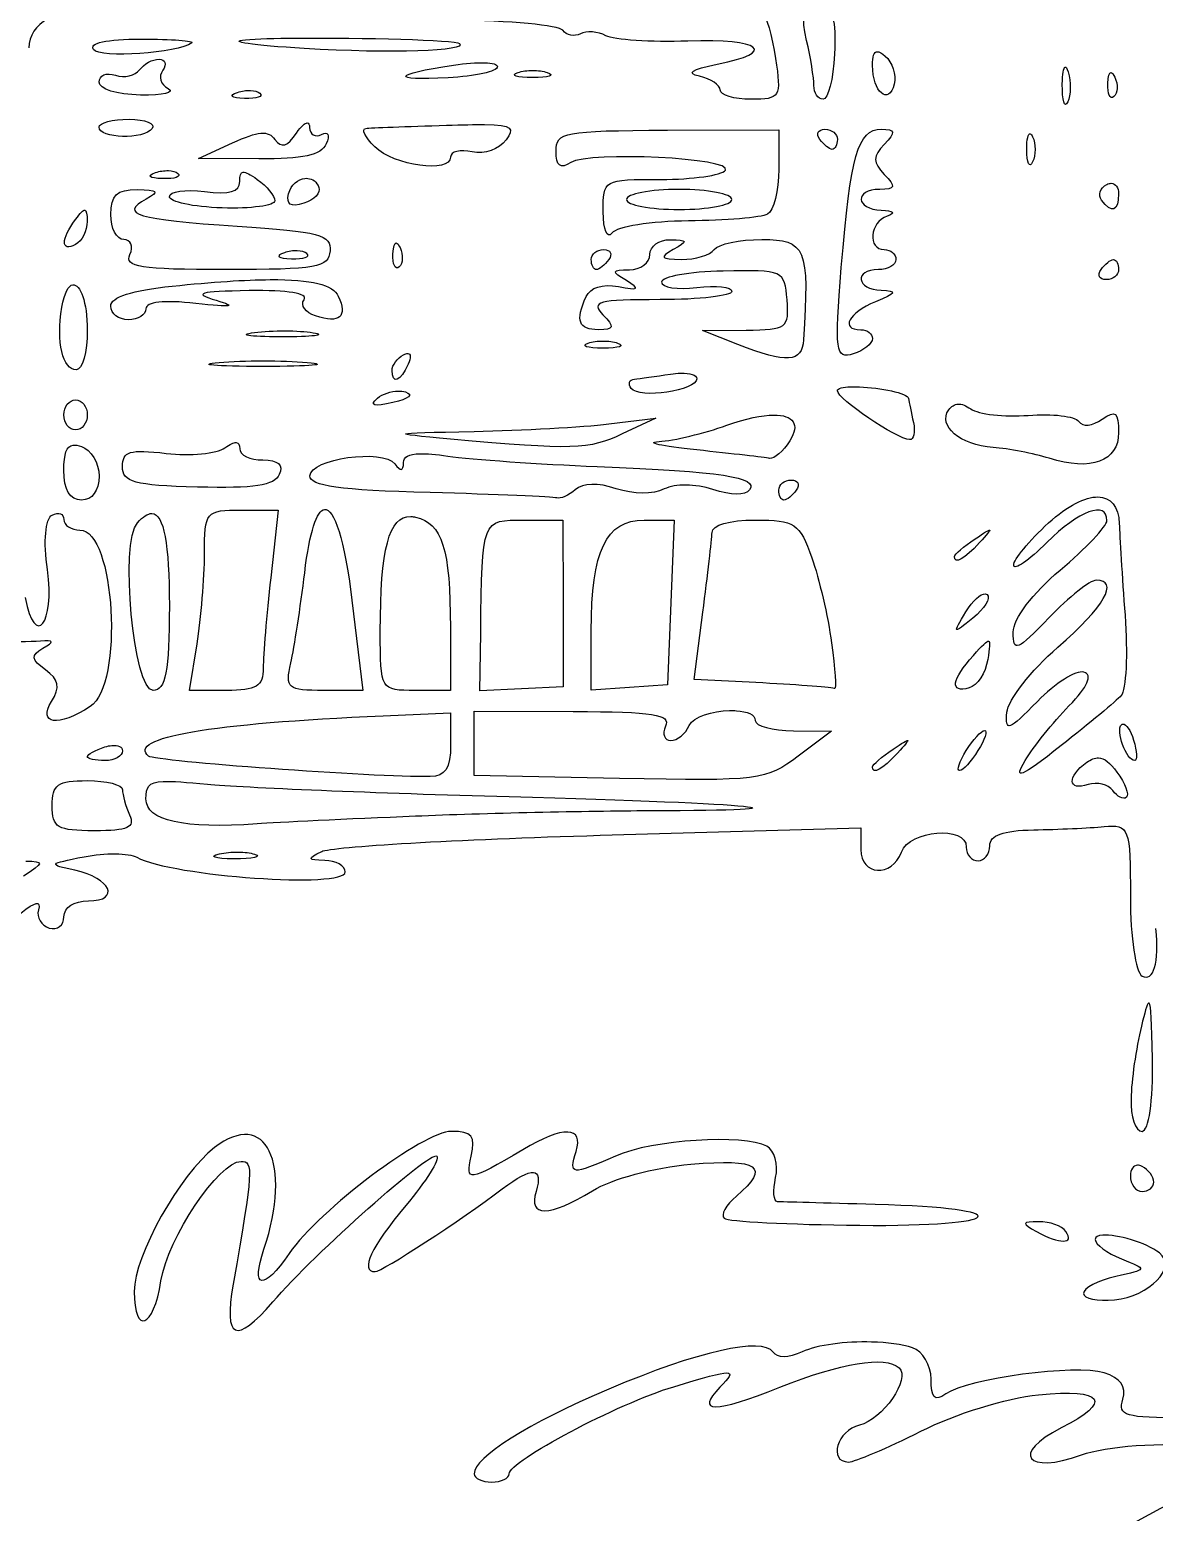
# Model space of a CAD drawing. Extents: x 26 to 243, y 4 to 296.
# Drawn here: x 135.76 to 162.29, y 37.56 to 72.55 of the extents above; entities that cross this region are included whole.
import ezdxf

# ---------------------------------------------------------------- set-up
doc = ezdxf.new("R2010")
doc.units = 0
doc.layers.add('Layer_1', color=7, linetype='CONTINUOUS')

msp = doc.modelspace()

# ---------------------------------------------------------------- linework, layer by layer
at = {"layer": 'Layer_1', "color": 7}
for points in [[(138.390864, 72.323302), (138.390864, 72.323302)], [(142.051484, 72.347556), (142.051484, 72.347556)], [(138.808686, 71.850912), (138.808686, 71.850912)], [(146.489318, 71.766026), (146.489318, 71.766026)], [(155.751939, 72.026748), (155.751939, 72.026748)], [(147.623719, 71.583572), (147.623719, 71.583572)], [(160.184262, 71.662396), (160.184262, 71.662396)], [(161.271811, 71.532309), (161.271811, 71.532309)], [(140.965039, 71.112283), (140.965039, 71.112283)], [(138.100923, 70.431532), (138.100923, 70.431532)], [(142.307798, 70.344441), (142.307798, 70.344441)], [(146.489318, 70.306956), (146.489318, 70.306956)], [(150.80313, 70.174114), (153.429671, 70.186242), (153.429671, 70.186242)], [(153.429671, 70.186242), (153.429671, 69.258546)], [(154.519424, 70.195061), (154.519424, 70.195061)], [(155.846199, 70.195061), (155.846199, 70.195061)], [(159.364604, 70.08592), (159.364604, 70.08592)], [(141.165682, 69.495568), (139.743547, 69.50494), (140.540051, 69.873703)], [(139.029722, 69.219961), (139.029722, 69.219961)], [(140.792508, 69.182479), (140.792508, 69.182479)], [(142.251577, 69.03806), (142.251577, 69.03806)], [(138.292197, 68.772926), (138.292197, 68.772926)], [(151.079841, 68.776231), (151.079841, 68.776231)], [(161.275669, 68.92065), (161.275669, 68.92065)], [(137.061883, 68.288407), (137.061883, 68.288407)], [(153.031142, 67.593875), (153.031142, 67.593875)], [(142.070777, 67.328191), (142.070777, 67.328191)], [(144.406276, 67.512296), (144.406276, 67.512296)], [(149.298863, 67.357404), (149.298863, 67.357404)], [(161.325828, 67.120933), (161.325828, 67.120933)], [(136.776906, 66.526172), (136.776906, 66.526172)], [(141.430815, 66.64799), (141.430815, 66.64799)], [(141.781939, 65.438623), (141.781939, 65.438623)], [(152.462286, 65.119469), (151.632708, 65.444135), (152.658521, 65.455161)], [(149.282325, 65.198844), (149.282325, 65.198844)], [(144.67527, 64.902844), (144.67527, 64.902844)], [(141.264349, 64.730313), (141.264349, 64.730313)], [(151.114015, 64.439822), (151.114015, 64.439822)], [(155.13072, 64.119564), (155.13072, 64.119564)], [(136.840846, 63.809783), (136.840846, 63.809783)], [(144.455885, 64.016488), (144.455885, 64.016488)], [(157.661901, 63.710012), (157.661901, 63.710012)], [(149.420682, 63.243135), (150.52642, 63.379284), (150.52642, 63.379284)], [(150.52642, 63.379284), (149.739285, 63.00556)], [(153.31171, 63.451494), (153.31171, 63.451494)], [(136.782968, 62.74208), (136.782968, 62.74208)], [(140.629349, 62.801609), (140.629349, 62.801609)], [(144.965208, 62.539233), (144.965208, 62.539783), (144.965208, 62.539783)], [(153.722366, 61.918011), (153.722366, 61.918011)], [(160.959269, 61.519482), (160.959269, 61.519482)], [(138.639463, 61.127018), (138.639463, 61.127018)], [(140.751168, 61.209148), (141.620985, 61.209148), (141.444596, 59.612831)], [(140.751168, 61.209148), (140.751168, 61.209148)], [(142.710738, 61.222929), (142.710738, 61.222929)], [(144.752438, 61.055359), (144.752438, 61.055359)], [(147.425283, 60.972677), (148.333133, 60.972677), (148.340298, 59.006494), (148.346914, 57.039758), (147.362994, 56.990148), (146.379077, 56.940537), (146.397266, 58.30645)], [(147.425283, 60.972677), (147.425283, 60.972677)], [(150.254671, 60.972677), (150.963534, 60.972677), (150.883606, 59.02744), (150.80313, 57.081648), (149.904648, 57.019914), (149.006168, 56.958176), (149.006168, 58.358816)], [(150.254671, 60.972677), (150.254671, 60.972677)], [(152.878454, 60.972677), (152.878454, 60.972677)], [(158.406592, 60.736205), (158.406592, 60.736205)], [(158.302412, 59.231388), (158.302412, 59.231388)], [(143.360069, 59.080357), (143.617487, 56.952113), (142.695303, 56.952113)], [(153.053742, 57.128502), (151.433169, 57.214493), (151.639874, 58.798135)], [(145.684545, 58.430472), (145.688403, 56.952664), (144.858825, 56.952664)], [(158.381237, 58.114626), (158.381237, 58.114626)], [(140.397286, 56.952664), (139.530226, 56.952664), (139.706062, 58.049582)], [(144.098145, 56.353495), (145.688403, 56.421293), (145.688403, 56.421293)], [(145.688403, 56.421293), (145.688403, 55.673294)], [(149.670934, 54.876236), (146.24127, 54.942384), (146.24127, 55.70306), (146.24127, 56.463736), (148.575669, 56.45602)], [(152.265504, 56.477517), (152.265504, 56.477517)], [(153.775283, 55.999613), (154.673763, 55.991897), (153.888282, 55.400442), (153.886628, 55.400442)], [(158.287531, 56.006779), (158.287531, 56.006779)], [(161.547418, 56.158363), (161.547418, 56.158363)], [(137.693025, 55.654001), (137.693025, 55.654001)], [(156.471276, 55.770308), (156.471276, 55.770308)], [(160.970846, 55.361306), (160.970846, 55.361306)], [(137.117006, 54.824423), (137.117006, 54.824423)], [(138.90625, 54.804027), (138.90625, 54.804027)], [(149.214527, 53.533477), (155.366641, 53.706558), (155.366641, 53.201092)], [(140.678408, 53.138806), (140.678408, 53.138806)], [(162.152101, 49.570238), (162.152101, 49.570238)], [(145.708799, 46.547373), (145.708799, 46.547373)], [(161.89358, 45.747561), (161.89358, 45.747561)], [(159.565247, 44.415825), (159.565247, 44.415825)], [(161.073372, 44.097775), (161.073372, 44.097775)], [(155.620751, 41.57486), (155.620751, 41.57486)]]:
    msp.add_lwpolyline(points, dxfattribs=at)
for points in [[(137.138503, 72.908693), (136.450869, 73.095357), (135.734007, 72.691523), (135.734007, 72.116596)], [(153.050985, 72.962162), (153.132745, 72.892242), (153.268113, 72.400645), (153.351397, 71.869652)], [(154.086168, 72.293538), (153.950108, 72.875396), (154.007789, 73.032718), (154.356813, 73.032718)], [(154.356813, 73.032718), (154.705922, 73.032718), (154.788616, 72.806325), (154.745972, 71.96832)], [(148.33534, 72.53111), (148.249685, 72.649644), (147.090426, 72.759168), (145.758958, 72.774747)], [(148.74875, 72.451185), (148.607216, 72.376354), (148.420994, 72.41258), (148.33534, 72.53111)], [(149.35123, 72.404884), (149.161463, 72.505188), (148.890313, 72.526013), (148.74875, 72.451185)], [(137.260872, 72.079114), (137.149451, 72.233307), (137.564292, 72.323302), (138.390864, 72.323302)], [(139.58259, 72.236211), (139.254394, 71.988733), (137.416094, 71.864295), (137.260872, 72.079114)], [(138.390864, 72.323302), (139.109487, 72.323302), (139.645949, 72.283988), (139.58259, 72.236211)], [(142.232284, 72.102265), (141.015765, 72.175962), (140.393623, 72.268821), (140.849835, 72.30842)], [(140.849835, 72.30842), (141.104928, 72.330574), (141.540222, 72.343037), (142.051484, 72.347556)], [(142.051484, 72.347556), (143.585271, 72.361102), (145.803589, 72.302993), (145.898416, 72.221879)], [(145.898416, 72.221879), (146.113836, 72.037639), (144.283503, 71.978006), (142.232284, 72.102265)], [(151.286546, 72.27645), (150.411855, 72.246963), (149.540996, 72.304587), (149.35123, 72.404884)], [(151.97832, 71.730748), (153.418472, 72.017195), (153.015891, 72.334743), (151.286546, 72.27645)], [(154.259249, 71.22914), (154.259249, 71.407976), (154.181192, 71.887093), (154.086168, 72.293538)], [(138.349522, 71.597903), (138.449936, 71.73683), (138.656596, 71.850912), (138.808686, 71.850912)], [(138.808686, 71.850912), (138.96075, 71.850912), (138.999705, 71.732588), (138.895226, 71.587983)], [(145.757305, 71.712005), (146.042434, 71.756097), (146.301392, 71.773389), (146.489318, 71.766026)], [(146.489318, 71.766026), (146.677242, 71.75866), (146.794141, 71.726481), (146.794141, 71.671216)], [(153.351397, 71.869652), (153.49533, 70.951817), (153.466552, 70.903924), (152.774825, 70.903924)], [(154.745972, 71.96832), (154.716198, 71.383036), (154.594312, 70.903924), (154.475327, 70.903924)], [(155.641698, 71.700982), (155.641698, 71.918507), (155.674026, 72.023889), (155.751939, 72.026748)], [(155.751939, 72.026748), (155.798687, 72.028441), (155.861667, 71.99333), (155.943763, 71.923122)], [(155.943763, 71.923122), (156.110076, 71.780862), (156.203839, 71.483894), (156.151572, 71.263314)], [(137.394267, 71.311272), (137.393703, 71.469684), (137.567408, 71.542046), (137.780118, 71.472227)], [(137.780118, 71.472227), (137.992829, 71.40241), (138.249135, 71.458959), (138.349522, 71.597903)], [(138.895226, 71.587983), (138.79072, 71.443378), (138.848993, 71.248746), (139.024761, 71.15583)], [(145.627217, 71.411041), (144.24303, 71.341185), (144.306259, 71.48763), (145.757305, 71.712005)], [(146.794141, 71.671216), (146.794141, 71.560686), (146.268962, 71.443426), (145.627217, 71.411041)], [(147.623719, 71.414899), (147.243538, 71.414899), (147.08803, 71.46891), (147.278107, 71.534513)], [(147.278107, 71.534513), (147.373145, 71.567313), (147.498438, 71.583572), (147.623719, 71.583572)], [(147.623719, 71.583572), (147.749, 71.583572), (147.874279, 71.567316), (147.969331, 71.534513)], [(147.969331, 71.534513), (148.159408, 71.46891), (148.003872, 71.414899), (147.623719, 71.414899)], [(151.563256, 71.446872), (151.233367, 71.518215), (151.365701, 71.608896), (151.97832, 71.730748)], [(152.047222, 71.123307), (152.047222, 71.243833), (151.829364, 71.389315), (151.563256, 71.446872)], [(156.151572, 71.263314), (156.028438, 70.743805), (155.641698, 71.075795), (155.641698, 71.700982)], [(160.119218, 71.259456), (160.122746, 71.503325), (160.148501, 71.645901), (160.184262, 71.662396)], [(160.184262, 71.662396), (160.205711, 71.672302), (160.230744, 71.636768), (160.257022, 71.550498)], [(160.257022, 71.550498), (160.32721, 71.320411), (160.322294, 71.001186), (160.246548, 70.841085)], [(161.192986, 71.279302), (161.201283, 71.45148), (161.229906, 71.537736), (161.271811, 71.532309)], [(161.271811, 71.532309), (161.296957, 71.529063), (161.326909, 71.492806), (161.360005, 71.422064)], [(161.360005, 71.422064), (161.439956, 71.251359), (161.430375, 71.047547), (161.338508, 70.968968)], [(138.369918, 71.004796), (137.799998, 71.015323), (137.394267, 71.142743), (137.394267, 71.311272)], [(139.024761, 71.15583), (139.200529, 71.062917), (138.905942, 70.99489), (138.369918, 71.004796)], [(140.826685, 70.923217), (140.504585, 70.934562), (140.439109, 70.991043), (140.659666, 71.066532)], [(140.659666, 71.066532), (140.759459, 71.100695), (140.868987, 71.115667), (140.965039, 71.112283)], [(141.189383, 71.04779), (141.281274, 70.969211), (141.118136, 70.912944), (140.826685, 70.923217)], [(140.965039, 71.112283), (141.06109, 71.108897), (141.143451, 71.087078), (141.189383, 71.04779)], [(152.774825, 70.903924), (152.374637, 70.903924), (152.047222, 71.002778), (152.047222, 71.123307)], [(154.475327, 70.903924), (154.356314, 70.903924), (154.259249, 71.050304), (154.259249, 71.22914)], [(160.246548, 70.841085), (160.170828, 70.680983), (160.113574, 70.869279), (160.119218, 71.259456)], [(161.338508, 70.968968), (161.246645, 70.890389), (161.180851, 71.030018), (161.192986, 71.279302)], [(137.393714, 70.245773), (137.393714, 70.348161), (137.711767, 70.431532), (138.100923, 70.431532)], [(138.100923, 70.431532), (138.490051, 70.431532), (138.736829, 70.332292), (138.648832, 70.210496)], [(142.053138, 70.10797), (142.161474, 70.267457), (142.253118, 70.349188), (142.307798, 70.344441)], [(142.307798, 70.344441), (142.340607, 70.341591), (142.360018, 70.307247), (142.361818, 70.240259)], [(138.648832, 70.210496), (138.458784, 69.947498), (137.393714, 69.977434), (137.393714, 70.245773)], [(140.540051, 69.873703), (141.151683, 70.157065), (141.384234, 70.175771), (141.544367, 69.954179)], [(141.544367, 69.954179), (141.695723, 69.744722), (141.835008, 69.786841), (142.053138, 70.10797)], [(142.361818, 70.240259), (142.366447, 70.070022), (142.493151, 69.995984), (142.64349, 70.075447)], [(142.64349, 70.075447), (142.800208, 70.158293), (142.84651, 70.063201), (142.752078, 69.852756)], [(143.896402, 69.781648), (143.668394, 70.009257), (143.57381, 70.205625), (143.686389, 70.218212)], [(143.686389, 70.218212), (143.798939, 70.230799), (144.654871, 70.263669), (145.588632, 70.291525)], [(145.588632, 70.291525), (145.970317, 70.302898), (146.265392, 70.309384), (146.489318, 70.306956)], [(146.489318, 70.306956), (147.161095, 70.299647), (147.192207, 70.213287), (146.996988, 69.945912)], [(148.17659, 69.676918), (148.17659, 70.131284), (148.343397, 70.162715), (150.80313, 70.174114)], [(154.397603, 69.95859), (154.303626, 70.088655), (154.358388, 70.195061), (154.519424, 70.195061)], [(154.519424, 70.195061), (154.68046, 70.195061), (154.812119, 70.088655), (154.812119, 69.95859)], [(154.905826, 66.937378), (155.120173, 69.57838), (155.298462, 70.195061), (155.846199, 70.195061)], [(155.846199, 70.195061), (156.184922, 70.195061), (156.197876, 70.129224), (155.917855, 69.840629)], [(159.279717, 69.722119), (159.279717, 69.965987), (159.314602, 70.101857), (159.364604, 70.08592)], [(159.364604, 70.08592), (159.381283, 70.080614), (159.400006, 70.05877), (159.419174, 70.018122)], [(159.419174, 70.018122), (159.495882, 69.855545), (159.495882, 69.589246), (159.419174, 69.426666)], [(142.752078, 69.852756), (142.631964, 69.585015), (142.203074, 69.488653), (141.165682, 69.495568)], [(145.688403, 69.538564), (145.688403, 69.150291), (144.346546, 69.332333), (143.896402, 69.781648)], [(146.197726, 69.66369), (145.917395, 69.726394), (145.688403, 69.67004), (145.688403, 69.538564)], [(146.996988, 69.945912), (146.830308, 69.717628), (146.491238, 69.598042), (146.197726, 69.66369)], [(148.522202, 69.409027), (148.275455, 69.253867), (148.17659, 69.330513), (148.17659, 69.676918)], [(152.170144, 69.22823), (152.378509, 69.516556), (148.962468, 69.685881), (148.522202, 69.409027)], [(154.690298, 69.722119), (154.623242, 69.722119), (154.491583, 69.828528), (154.397603, 69.95859)], [(154.812119, 69.95859), (154.812119, 69.828528), (154.757354, 69.722119), (154.690298, 69.722119)], [(155.917855, 69.840629), (155.643253, 69.557631), (155.643253, 69.414214), (155.917855, 69.131216)], [(159.419174, 69.426666), (159.342495, 69.264089), (159.279717, 69.396962), (159.279717, 69.722119)], [(138.891368, 69.031445), (138.569296, 69.04279), (138.503793, 69.098721), (138.724349, 69.17421)], [(138.724349, 69.17421), (138.824143, 69.20837), (138.933671, 69.223342), (139.029722, 69.219961)], [(139.254066, 69.15602), (139.345958, 69.077441), (139.182848, 69.021172), (138.891368, 69.031445)], [(139.029722, 69.219961), (139.125774, 69.216574), (139.208135, 69.195297), (139.254066, 69.15602)], [(139.881901, 68.726072), (140.477954, 68.651246), (140.711479, 68.718452), (140.711479, 68.964747)], [(140.711479, 68.964747), (140.711479, 69.103657), (140.730839, 69.175296), (140.792508, 69.182479)], [(140.792508, 69.182479), (140.854168, 69.189675), (140.957901, 69.132029), (141.125993, 69.012705)], [(141.125993, 69.012705), (141.354085, 68.850791), (141.54106, 68.624079), (141.54106, 68.508893)], [(141.866276, 68.671501), (141.920141, 68.892707), (142.087978, 69.023071), (142.251577, 69.03806)], [(142.251577, 69.03806), (142.274948, 69.040202), (142.298172, 69.040157), (142.321029, 69.03751)], [(142.321029, 69.03751), (142.430737, 69.02481), (142.53052, 68.955961), (142.582305, 68.823086)], [(149.286736, 68.24431), (149.282531, 69.008178), (149.291026, 69.012705), (150.648789, 69.012705)], [(150.648789, 69.012705), (151.400149, 69.012705), (152.084546, 69.109744), (152.170144, 69.22823)], [(153.429671, 69.258546), (153.429671, 68.748472), (153.309608, 68.26785), (153.162881, 68.19029)], [(155.917855, 69.131216), (156.199738, 68.840702), (156.181072, 68.776231), (155.813675, 68.776231)], [(137.669874, 68.185331), (137.669874, 68.64184), (137.811826, 68.775748), (138.292197, 68.772926)], [(138.292197, 68.772926), (138.783602, 68.770076), (138.829003, 68.722914), (138.507721, 68.549133)], [(139.052323, 68.605357), (139.052323, 68.729092), (139.425688, 68.78334), (139.881901, 68.726072)], [(140.296965, 68.33967), (139.612661, 68.361796), (139.052323, 68.481622), (139.052323, 68.605357)], [(142.223465, 68.451565), (141.915447, 68.350465), (141.804751, 68.41874), (141.866276, 68.671501)], [(142.582305, 68.823086), (142.630565, 68.699292), (142.469054, 68.532165), (142.223465, 68.451565)], [(151.079841, 68.776231), (150.395536, 68.776231), (149.835195, 68.669822), (149.835195, 68.53976)], [(152.323933, 68.53976), (152.323933, 68.669822), (151.764117, 68.776234), (151.079841, 68.776231)], [(155.813675, 68.776231), (155.205684, 68.776231), (155.239268, 68.308058), (155.848953, 68.284549)], [(161.044709, 68.523775), (160.95722, 68.644851), (161.011983, 68.810846), (161.166528, 68.892538)], [(161.447647, 68.672052), (161.447647, 68.256671), (161.28172, 68.195771), (161.044709, 68.523775)], [(161.166528, 68.892538), (161.205164, 68.912971), (161.242079, 68.921618), (161.275669, 68.92065)], [(161.275669, 68.92065), (161.376433, 68.917743), (161.447647, 68.82413), (161.447647, 68.672052)], [(136.840846, 68.066818), (136.956332, 68.219663), (137.023148, 68.294833), (137.061883, 68.288407)], [(137.061883, 68.288407), (137.100618, 68.281972), (137.111311, 68.193928), (137.113145, 68.02162)], [(138.507721, 68.549133), (137.852288, 68.194605), (138.282014, 68.066513), (140.650846, 67.910275)], [(141.54106, 68.508893), (141.54106, 68.393704), (140.981269, 68.317547), (140.296965, 68.33967)], [(149.493992, 67.746563), (149.382291, 67.597516), (149.289558, 67.821609), (149.286736, 68.24431)], [(149.835195, 68.53976), (149.835195, 68.409698), (150.395536, 68.303289), (151.079841, 68.303289)], [(151.079841, 68.303289), (151.764117, 68.303289), (152.323933, 68.409698), (152.323933, 68.53976)], [(155.848953, 68.284549), (156.138005, 68.273401), (156.193784, 68.218001), (155.98731, 68.146746)], [(136.840846, 67.475915), (136.490947, 67.290946), (136.490947, 67.603705), (136.840846, 68.066818)], [(137.113145, 68.02162), (137.115403, 67.801687), (136.992936, 67.556297), (136.840846, 67.475915)], [(137.97635, 67.593875), (137.808033, 67.593875), (137.669874, 67.860174), (137.669874, 68.185331)], [(140.650846, 67.910275), (142.59976, 67.781736), (142.877913, 67.707258), (142.844131, 67.32378)], [(151.296466, 68.033747), (150.416751, 68.025054), (149.605723, 67.895607), (149.493992, 67.746563)], [(153.162881, 68.19029), (153.016156, 68.112732), (152.176181, 68.042439), (151.296466, 68.033747)], [(155.98731, 68.146746), (155.576959, 68.005121), (155.519893, 67.357404), (155.917855, 67.357404)], [(138.122973, 67.239444), (138.210519, 67.434538), (138.144704, 67.593875), (137.97635, 67.593875)], [(150.388616, 67.239444), (150.388614, 67.434538), (150.605925, 67.592543), (150.872032, 67.590568)], [(150.872032, 67.590568), (151.285516, 67.587463), (151.295927, 67.553309), (150.941484, 67.357404)], [(151.908868, 67.357404), (152.002848, 67.487466), (152.507874, 67.593875), (153.031142, 67.593875)], [(153.031142, 67.593875), (154.071865, 67.593875), (154.154183, 67.396179), (154.013408, 65.229163)], [(140.384609, 66.884462), (138.346344, 66.884462), (137.988974, 66.940785), (138.122973, 67.239444)], [(142.844131, 67.32378), (142.809618, 66.931751), (142.545302, 66.884462), (140.384609, 66.884462)], [(141.765404, 67.28244), (141.544847, 67.206951), (141.610323, 67.151021), (141.932423, 67.139675)], [(142.070777, 67.328191), (141.974725, 67.331578), (141.865198, 67.316592), (141.765404, 67.28244)], [(141.932423, 67.139675), (142.223874, 67.129402), (142.387537, 67.185669), (142.295674, 67.264248)], [(142.295674, 67.264248), (142.249742, 67.303531), (142.166828, 67.32481), (142.070777, 67.328191)], [(144.472973, 66.948402), (144.38111, 66.869823), (144.315315, 67.010003), (144.327451, 67.259287)], [(144.327451, 67.259287), (144.335748, 67.431465), (144.364366, 67.517723), (144.406276, 67.512296)], [(144.406276, 67.512296), (144.431422, 67.50905), (144.461365, 67.472793), (144.49447, 67.402052)], [(144.49447, 67.402052), (144.574424, 67.231347), (144.564873, 67.026981), (144.472973, 66.948402)], [(149.006168, 67.120933), (149.006168, 67.250995), (149.137827, 67.357404), (149.298863, 67.357404)], [(149.298863, 67.357404), (149.459899, 67.357404), (149.514662, 67.250995), (149.420682, 67.120933)], [(149.904648, 66.881154), (150.170755, 66.88313), (150.388616, 67.044352), (150.388616, 67.239444)], [(150.941484, 67.357404), (150.604313, 67.171039), (150.639726, 67.127726), (151.132204, 67.124791)], [(151.132204, 67.124791), (151.465396, 67.122815), (151.814888, 67.227342), (151.908868, 67.357404)], [(155.917855, 67.357404), (156.069916, 67.357404), (156.194565, 67.250995), (156.194565, 67.120933)], [(149.127986, 66.884462), (149.06093, 66.884459), (149.006168, 66.990871), (149.006168, 67.120933)], [(149.420682, 67.120933), (149.326702, 66.990871), (149.195042, 66.884462), (149.127986, 66.884462)], [(149.835195, 66.623736), (149.476971, 66.842594), (149.486676, 66.878021), (149.904648, 66.881154)], [(152.116674, 66.850287), (151.318324, 66.834793), (150.664774, 66.717829), (150.664774, 66.590112)], [(153.625903, 66.172291), (153.569063, 66.86459), (153.539074, 66.877889), (152.116674, 66.850287)], [(155.18474, 64.893471), (154.772527, 64.758177), (154.745185, 64.958174), (154.905826, 66.937378)], [(155.780051, 66.884462), (155.19461, 66.884462), (155.260746, 66.414979), (155.848953, 66.395534)], [(156.194565, 67.120933), (156.194565, 66.990871), (156.008172, 66.884462), (155.780051, 66.884462)], [(161.154951, 66.64799), (160.993915, 66.64799), (160.939153, 66.754394), (161.033133, 66.884462)], [(161.033133, 66.884462), (161.127113, 67.014524), (161.258772, 67.120933), (161.325828, 67.120933)], [(161.447647, 66.884462), (161.447647, 66.754394), (161.315987, 66.64799), (161.154951, 66.64799)], [(161.325828, 67.120933), (161.392884, 67.120933), (161.447647, 67.014524), (161.447647, 66.884462)], [(136.518385, 65.995352), (136.577293, 66.350178), (136.676285, 66.515473), (136.776906, 66.526172)], [(136.776906, 66.526172), (136.944605, 66.544009), (137.117006, 66.13239), (137.117006, 65.451854)], [(137.669874, 66.024014), (137.669874, 66.235602), (138.167299, 66.396694), (139.121775, 66.494752)], [(139.121775, 66.494752), (140.077831, 66.592971), (140.84055, 66.644539), (141.430815, 66.64799)], [(141.430815, 66.64799), (142.414591, 66.653748), (142.919083, 66.526008), (143.038711, 66.259385)], [(148.885453, 66.247808), (148.981716, 66.462396), (149.273483, 66.552636), (149.646129, 66.483176)], [(149.646129, 66.483176), (150.134769, 66.392108), (150.170588, 66.418846), (149.835195, 66.623736)], [(150.664774, 66.590112), (150.664774, 66.462587), (151.038142, 66.404963), (151.494355, 66.462232)], [(151.494355, 66.462232), (151.950539, 66.519498), (152.323933, 66.478262), (152.323933, 66.37073)], [(139.674645, 66.086303), (138.918656, 66.170389), (138.499452, 66.125036), (138.499452, 65.959523)], [(140.935273, 66.387815), (139.740795, 66.368624), (139.596142, 66.326641), (140.158611, 66.160164)], [(140.158611, 66.160164), (140.666103, 66.009957), (140.537398, 65.990342), (139.674645, 66.086303)], [(142.23063, 66.173394), (142.338637, 66.322862), (141.856531, 66.402604), (140.935273, 66.387815)], [(142.50293, 65.789747), (142.258497, 65.869926), (142.136001, 66.042412), (142.23063, 66.173394)], [(143.038711, 66.259385), (143.25924, 65.767801), (143.071099, 65.603272), (142.50293, 65.789747)], [(149.178145, 65.465635), (148.705593, 65.465635), (148.627699, 65.673336), (148.885453, 66.247808)], [(150.63115, 66.175048), (149.157809, 66.175048), (148.982749, 66.129351), (149.282325, 65.820617)], [(152.323933, 66.37073), (152.323933, 66.263192), (151.562173, 66.175048), (150.63115, 66.175048)], [(152.658521, 65.455161), (153.623411, 65.465208), (153.680456, 65.507683), (153.625903, 66.172291)], [(155.848953, 66.395534), (156.234158, 66.382806), (156.205899, 66.327533), (155.710599, 66.123232)], [(136.860689, 64.519747), (136.531844, 64.519747), (136.381253, 65.169304), (136.518385, 65.995352)], [(138.084938, 65.702106), (137.856846, 65.702106), (137.669874, 65.847038), (137.669874, 66.024014)], [(138.499452, 65.959523), (138.499452, 65.818029), (138.313058, 65.702106), (138.084938, 65.702106)], [(149.282325, 65.820617), (149.564209, 65.530103), (149.545542, 65.465635), (149.178145, 65.465635)], [(155.710599, 66.123232), (155.075007, 65.861048), (154.86726, 65.465635), (155.364987, 65.465635)], [(137.117006, 65.451854), (137.117006, 64.939279), (137.001603, 64.519747), (136.860689, 64.519747)], [(141.060952, 65.398937), (141.27108, 65.426115), (141.531377, 65.439207), (141.781939, 65.438623)], [(141.781939, 65.438623), (142.032505, 65.438059), (142.273373, 65.423696), (142.443398, 65.395629)], [(155.364987, 65.465635), (155.517077, 65.465635), (155.641698, 65.370664), (155.641698, 65.254518)], [(141.678863, 65.296962), (140.918528, 65.298655), (140.640666, 65.344581), (141.060952, 65.398937)], [(142.443398, 65.395629), (142.783475, 65.339498), (142.439192, 65.294986), (141.678863, 65.296962)], [(149.282325, 65.030174), (148.902146, 65.030174), (148.746639, 65.083636), (148.936716, 65.149235)], [(148.936716, 65.149235), (149.031754, 65.182035), (149.157044, 65.198844), (149.282325, 65.198844)], [(149.282325, 65.198844), (149.407612, 65.198844), (149.532899, 65.182024), (149.627937, 65.149235)], [(149.627937, 65.149235), (149.818014, 65.083636), (149.662478, 65.030174), (149.282325, 65.030174)], [(154.013408, 65.229163), (153.978161, 64.686233), (153.631194, 64.661685), (152.462286, 65.119469)], [(155.641698, 65.254518), (155.641698, 65.13837), (155.436059, 64.975951), (155.18474, 64.893471)], [(144.305954, 64.505969), (144.305954, 64.628355), (144.428467, 64.793618), (144.578807, 64.873078)], [(144.578807, 64.873078), (144.617985, 64.893793), (144.650361, 64.90338), (144.67527, 64.902844)], [(144.67527, 64.902844), (144.750003, 64.901151), (144.75878, 64.808221), (144.687948, 64.650385)], [(141.264349, 64.599122), (140.123833, 64.599122), (139.657255, 64.641258), (140.227513, 64.692278)], [(140.227513, 64.692278), (140.512642, 64.717791), (140.888506, 64.730313), (141.264349, 64.730313)], [(141.264349, 64.730313), (141.64019, 64.730313), (142.016057, 64.71778), (142.301186, 64.692278)], [(142.301186, 64.692278), (142.871447, 64.641258), (142.404838, 64.599122), (141.264349, 64.599122)], [(144.687948, 64.650385), (144.504136, 64.240708), (144.305954, 64.165812), (144.305954, 64.505969)], [(150.026466, 64.300915), (150.149487, 64.310567), (150.529894, 64.363224), (150.872032, 64.417775)], [(150.872032, 64.417775), (150.957565, 64.431406), (151.039655, 64.438495), (151.114015, 64.439822)], [(151.114015, 64.439822), (151.337095, 64.443773), (151.494355, 64.395298), (151.494355, 64.309734)], [(149.950952, 64.078775), (149.869559, 64.191396), (149.903445, 64.291235), (150.026466, 64.300915)], [(151.494355, 64.309734), (151.494355, 64.026727), (150.135497, 63.823369), (149.950952, 64.078775)], [(154.812119, 64.025308), (154.812119, 64.084865), (154.942436, 64.113962), (155.13072, 64.119564)], [(155.13072, 64.119564), (155.193484, 64.121433), (155.262871, 64.120338), (155.335772, 64.11736)], [(155.335772, 64.11736), (155.821781, 64.09752), (156.47333, 63.976709), (156.492222, 63.842304)], [(136.564136, 63.455352), (136.564136, 63.650446), (136.688785, 63.809783), (136.840846, 63.809783)], [(136.840846, 63.809783), (136.992936, 63.809783), (137.117006, 63.650446), (137.117006, 63.455352)], [(144.328004, 63.746393), (143.868095, 63.643532), (143.760128, 63.674537), (143.965303, 63.850022)], [(143.965303, 63.850022), (144.085804, 63.953087), (144.281336, 64.015503), (144.455885, 64.016488)], [(144.620147, 63.996092), (144.827241, 63.93706), (144.701864, 63.830013), (144.328004, 63.746393)], [(144.455885, 64.016488), (144.514068, 64.016771), (144.570286, 64.010316), (144.620147, 63.996092)], [(156.515923, 62.871614), (156.21657, 62.883891), (154.812117, 63.834864), (154.812119, 64.025308)], [(156.492222, 63.842304), (156.50385, 63.759522), (156.55483, 63.505469), (156.605772, 63.277859)], [(157.439761, 63.574413), (157.502202, 63.660818), (157.575792, 63.706115), (157.661901, 63.710012)], [(157.661901, 63.710012), (157.74801, 63.713907), (157.846666, 63.676687), (157.957353, 63.598117)], [(136.840846, 63.10037), (136.688785, 63.10037), (136.564136, 63.260257), (136.564136, 63.455352)], [(137.117006, 63.455352), (137.117006, 63.260257), (136.992936, 63.10037), (136.840846, 63.10037)], [(152.201011, 63.209511), (152.656548, 63.372308), (153.036363, 63.450743), (153.31171, 63.451494)], [(153.31171, 63.451494), (153.770618, 63.452623), (153.940293, 63.238365), (153.691497, 62.840748)], [(158.485417, 62.685856), (157.711648, 62.740629), (157.169956, 63.201027), (157.439761, 63.574413)], [(157.957353, 63.598117), (158.139359, 63.468929), (158.75037, 63.399957), (159.315548, 63.444878)], [(159.315548, 63.444878), (159.880698, 63.489805), (160.416409, 63.425574), (160.50562, 63.302113)], [(160.50562, 63.302113), (160.603438, 63.166717), (160.822648, 63.187452), (161.057937, 63.35448)], [(161.057937, 63.35448), (161.376114, 63.580328), (161.447647, 63.521931), (161.447647, 63.038634)], [(145.688403, 62.885395), (144.183086, 63.022807), (144.188586, 63.024359), (146.24127, 63.065092)], [(149.739285, 63.00556), (148.954482, 62.633168), (148.571867, 62.622178), (145.688403, 62.885395)], [(146.24127, 63.065092), (147.381787, 63.087726), (148.812436, 63.168018), (149.420682, 63.243135)], [(150.604691, 62.825863), (150.951712, 62.847058), (151.669925, 63.019722), (152.201011, 63.209511)], [(156.605772, 63.277859), (156.656713, 63.05025), (156.616496, 62.867494), (156.515923, 62.871614)], [(161.447647, 63.038634), (161.447647, 62.357541), (160.798987, 62.117607), (159.806129, 62.431746)], [(136.564136, 62.147317), (136.564136, 62.542456), (136.622556, 62.720769), (136.782968, 62.74208)], [(136.782968, 62.74208), (136.836438, 62.749192), (136.900835, 62.738408), (136.97865, 62.712864)], [(136.97865, 62.712864), (137.206742, 62.637999), (137.393714, 62.32241), (137.393714, 62.011167)], [(137.947688, 62.233857), (137.947123, 62.597848), (138.111476, 62.647685), (138.980664, 62.547499)], [(138.980664, 62.547499), (139.549539, 62.48193), (140.171624, 62.539459), (140.363112, 62.675383)], [(140.363112, 62.675383), (140.485455, 62.762228), (140.572905, 62.804578), (140.629349, 62.801609)], [(140.629349, 62.801609), (140.685794, 62.798646), (140.711479, 62.750471), (140.711479, 62.65719)], [(140.711479, 62.65719), (140.711479, 62.511203), (140.956177, 62.391506), (141.25553, 62.391506)], [(142.370088, 62.017782), (142.370088, 62.420254), (144.092656, 62.664686), (144.370448, 62.301658)], [(151.494355, 62.627978), (150.657989, 62.715639), (150.257643, 62.804669), (150.604691, 62.825863)], [(153.691497, 62.840748), (153.536867, 62.593626), (153.321204, 62.408869), (153.212492, 62.430092)], [(159.806129, 62.431746), (159.446663, 62.545481), (158.852136, 62.659891), (158.485417, 62.685856)], [(141.25553, 62.391506), (141.618185, 62.391506), (141.748547, 62.276605), (141.64579, 62.047548)], [(144.370448, 62.301658), (144.513873, 62.11426), (144.574599, 62.123912), (144.577703, 62.334179)], [(144.577703, 62.334179), (144.579679, 62.467009), (144.696953, 62.533701), (144.965208, 62.539233)], [(144.965208, 62.539783), (145.12616, 62.543113), (145.341521, 62.524205), (145.618951, 62.484662)], [(145.618951, 62.484662), (146.189181, 62.403394), (147.775363, 62.292706), (149.143971, 62.238268)], [(153.212492, 62.430092), (153.103809, 62.451287), (152.33072, 62.540314), (151.494355, 62.627978)], [(136.97865, 61.445069), (136.703116, 61.445069), (136.564136, 61.680956), (136.564136, 62.147317)], [(137.393714, 62.011167), (137.393714, 61.665803), (137.231747, 61.445069), (136.97865, 61.445069)], [(139.719843, 61.752095), (138.207753, 61.793283), (137.947688, 61.86418), (137.947688, 62.233857)], [(141.64579, 62.047548), (141.529683, 61.788773), (141.053089, 61.715779), (139.719843, 61.752095)], [(145.204437, 61.621457), (143.052238, 61.67966), (142.370088, 61.775068), (142.370088, 62.017782)], [(149.143971, 62.238268), (152.074369, 62.121713), (152.95775, 61.985538), (152.7401, 61.684297)], [(148.190368, 61.495231), (148.106717, 61.522663), (146.763094, 61.579308), (145.204437, 61.621457)], [(148.629136, 61.690359), (148.471402, 61.555463), (148.27399, 61.467799), (148.190368, 61.495231)], [(149.597621, 61.714063), (149.152585, 61.858784), (148.816334, 61.850481), (148.629136, 61.690359)], [(150.72651, 61.706897), (150.457354, 61.578086), (150.007718, 61.580722), (149.597621, 61.714063)], [(151.877449, 61.692566), (151.451575, 61.83105), (150.997415, 61.836559), (150.72651, 61.706897)], [(152.7401, 61.684297), (152.642028, 61.548613), (152.310236, 61.551825), (151.877449, 61.692566)], [(153.429671, 61.68154), (153.429671, 61.811602), (153.561328, 61.918011), (153.722366, 61.918011)], [(153.551489, 61.445069), (153.484433, 61.445069), (153.429671, 61.551478), (153.429671, 61.68154)], [(153.844185, 61.68154), (153.750177, 61.551478), (153.618545, 61.445069), (153.551489, 61.445069)], [(153.722366, 61.918011), (153.883431, 61.918011), (153.938165, 61.811602), (153.844185, 61.68154)], [(142.710738, 61.222929), (142.940072, 61.257205), (143.185159, 60.526249), (143.360069, 59.080357)], [(161.171489, 60.962756), (161.171489, 61.44173), (160.510014, 61.198533), (159.751008, 60.440205)], [(159.794552, 60.904328), (160.247519, 61.317673), (160.658522, 61.522448), (160.959269, 61.519482)], [(160.959269, 61.519482), (161.26002, 61.516519), (161.450254, 61.305727), (161.462531, 60.88779)], [(136.174426, 59.803551), (136.080079, 60.466045), (136.127733, 61.006492), (136.287978, 61.09119)], [(136.287978, 61.09119), (136.439842, 61.171465), (136.564136, 61.124749), (136.564136, 60.987011)], [(136.564136, 60.987011), (136.564136, 60.849272), (136.735377, 60.736205), (136.944475, 60.736205)], [(138.668125, 56.952664), (138.204885, 56.952664), (137.881408, 60.440332), (138.301016, 60.91094)], [(138.301016, 60.91094), (138.431874, 61.057707), (138.544467, 61.130825), (138.639463, 61.127018)], [(138.639463, 61.127018), (138.924445, 61.115588), (139.052323, 60.413947), (139.052323, 58.948615)], [(139.881901, 60.178376), (139.881901, 61.176974), (139.909192, 61.209148), (140.751168, 61.209148)], [(142.244961, 59.730789), (142.363777, 60.706778), (142.532368, 61.19627), (142.710738, 61.222929)], [(144.029244, 58.341728), (144.029244, 60.295786), (144.231876, 61.076207), (144.752438, 61.055359)], [(144.752438, 61.055359), (144.787143, 61.053948), (144.823465, 61.049438), (144.861029, 61.041028)], [(144.861029, 61.041028), (145.489509, 60.900459), (145.679747, 60.297454), (145.684545, 58.430472)], [(146.397266, 58.30645), (146.432262, 61.008739), (146.418179, 60.972677), (147.425283, 60.972677)], [(149.006168, 58.358816), (149.006168, 60.248311), (149.352124, 60.972651), (150.254671, 60.972677)], [(151.854848, 60.677227), (151.859928, 60.858769), (152.254687, 60.972677), (152.878454, 60.972677)], [(152.878454, 60.972677), (153.811848, 60.972677), (153.91971, 60.90078), (154.208536, 60.085773)], [(158.97214, 59.908281), (158.966665, 60.038343), (159.336647, 60.486492), (159.794552, 60.904328)], [(160.065201, 59.78977), (160.673474, 60.299718), (161.171489, 60.827541), (161.171489, 60.962756)], [(161.462531, 60.88779), (161.470744, 60.609064), (161.532457, 59.636363), (161.599231, 58.725925)], [(136.944475, 60.736205), (137.769947, 60.736205), (137.98193, 57.088819), (137.186458, 56.572327)], [(151.639874, 58.798135), (151.753553, 59.669137), (151.850333, 60.514647), (151.854848, 60.677227)], [(158.06098, 60.530053), (158.280238, 60.677125), (158.39232, 60.748412), (158.406592, 60.736205)], [(158.406592, 60.736205), (158.420872, 60.724013), (158.337117, 60.628289), (158.165159, 60.440755)], [(157.577014, 60.11609), (157.577014, 60.165194), (157.794873, 60.351548), (158.06098, 60.530053)], [(158.165159, 60.440755), (157.803971, 60.046844), (157.577014, 59.921458), (157.577014, 60.11609)], [(159.751008, 60.440205), (159.327929, 60.017501), (158.977502, 59.778219), (158.97214, 59.908281)], [(139.706062, 58.049582), (139.802751, 58.653002), (139.881901, 59.611248), (139.881901, 60.178376)], [(154.208536, 60.085773), (154.381398, 59.598037), (154.591568, 58.693839), (154.675417, 58.076041)], [(135.651875, 59.142643), (135.882084, 57.926014), (136.356375, 58.525875), (136.174426, 59.803551)], [(141.444596, 59.612831), (141.347653, 58.734908), (141.266553, 57.777227), (141.266553, 57.484588)], [(141.919192, 57.602548), (141.999315, 57.960222), (142.146014, 58.917898), (142.244961, 59.730789)], [(158.959463, 58.326293), (158.959463, 58.639672), (159.418827, 59.247881), (160.065201, 59.78977)], [(160.915175, 59.553299), (160.774205, 59.553299), (160.276131, 59.156754), (159.808884, 58.671905)], [(160.014488, 57.971861), (161.117187, 58.932834), (161.470727, 59.553299), (160.915175, 59.553299)], [(157.843801, 58.805851), (158.003181, 59.071678), (158.194796, 59.24518), (158.302412, 59.231388)], [(158.343202, 59.213749), (158.435884, 59.134484), (158.286752, 58.885942), (158.011924, 58.661432)], [(158.302412, 59.231388), (158.317794, 59.229412), (158.331617, 59.223655), (158.343202, 59.213749)], [(139.052323, 58.948615), (139.052323, 57.401676), (138.966123, 56.952664), (138.668125, 56.952664)], [(158.011924, 58.661432), (157.534235, 58.271195), (157.527176, 58.277841), (157.843801, 58.805851)], [(159.808884, 58.671905), (159.044598, 57.878878), (158.959463, 57.843927), (158.959463, 58.326293)], [(161.599231, 58.725925), (161.666005, 57.815485), (161.624998, 56.963665), (161.508282, 56.833603)], [(136.011268, 58.11683), (135.783176, 58.096087), (135.285683, 58.098892), (134.90553, 58.123446)], [(136.067492, 57.946506), (136.3474, 58.108934), (136.334892, 58.14639), (136.011268, 58.11683)], [(144.858825, 56.952664), (144.032199, 56.952664), (144.029244, 56.955715), (144.029244, 58.341728)], [(158.022397, 57.780591), (158.231832, 58.012197), (158.338263, 58.127349), (158.381237, 58.114626)], [(158.381237, 58.114626), (158.424208, 58.101898), (158.403665, 57.961258), (158.359187, 57.68082)], [(136.130882, 57.438837), (135.79199, 57.679386), (135.779456, 57.779411), (136.067492, 57.946506)], [(154.675417, 58.076041), (154.759208, 57.458245), (154.793211, 56.972733), (154.750934, 56.997314)], [(157.922626, 57.010542), (157.458624, 56.879839), (157.500625, 57.203588), (158.022397, 57.780591)], [(158.812286, 56.437831), (158.837207, 56.727041), (159.378303, 57.417416), (160.014488, 57.971861)], [(136.272544, 56.691388), (136.482009, 57.026121), (136.446096, 57.215085), (136.130882, 57.438837)], [(141.266553, 57.484588), (141.26486, 57.046277), (141.111506, 56.952664), (140.397286, 56.952664)], [(142.695303, 56.952113), (141.838477, 56.952113), (141.783839, 56.998209), (141.919192, 57.602548)], [(158.359187, 57.68082), (158.309206, 57.365857), (158.112703, 57.064079), (157.922626, 57.010542)], [(160.626338, 57.383163), (160.444163, 57.435117), (159.951273, 57.125753), (159.531073, 56.695246)], [(154.750934, 56.997314), (154.708629, 57.021896), (153.944972, 57.081137), (153.053742, 57.128502)], [(160.276314, 56.588312), (160.721153, 57.04547), (160.84252, 57.321537), (160.626338, 57.383163)], [(137.186458, 56.572327), (136.436142, 56.085183), (135.934188, 56.150633), (136.272544, 56.691388)], [(159.531073, 56.695246), (158.847474, 55.994895), (158.771759, 55.967358), (158.812286, 56.437831)], [(161.508282, 56.833603), (161.391555, 56.703541), (160.755082, 56.171498), (160.093863, 55.651247)], [(138.562842, 55.400995), (138.046912, 55.842263), (140.001467, 56.178477), (144.098145, 56.353495)], [(148.575669, 56.45602), (150.487583, 56.449953), (150.882587, 56.387167), (150.75793, 56.109305)], [(151.317966, 56.124739), (151.413949, 56.338653), (151.87087, 56.466954), (152.265504, 56.477517)], [(152.265504, 56.477517), (152.321881, 56.479027), (152.377174, 56.478152), (152.429766, 56.47476)], [(152.429766, 56.47476), (152.6822, 56.458476), (152.8768, 56.38494), (152.8768, 56.24325)], [(159.243339, 55.296815), (159.436633, 55.621969), (159.901438, 56.203067), (160.276314, 56.588312)], [(150.75793, 56.109305), (150.674222, 55.922725), (150.729848, 55.770308), (150.881952, 55.770308)], [(150.881952, 55.770308), (151.034013, 55.770308), (151.230449, 55.929645), (151.317966, 56.124739)], [(152.8768, 56.24325), (152.8768, 56.113188), (153.281055, 56.003649), (153.775283, 55.999613)], [(157.853724, 55.533837), (158.01651, 55.793964), (158.2115, 56.006779), (158.287531, 56.006779)], [(158.287531, 56.006779), (158.363562, 56.006779), (158.292639, 55.793964), (158.129882, 55.533837)], [(161.827986, 55.297365), (161.631418, 55.297365), (161.36697, 56.016648), (161.516548, 56.144582)], [(161.516548, 56.144582), (161.526003, 56.152654), (161.53653, 56.157206), (161.547418, 56.158363)], [(161.547418, 56.158363), (161.623646, 56.166576), (161.730555, 56.011797), (161.801528, 55.779678)], [(137.53207, 55.619274), (137.589093, 55.637985), (137.643452, 55.649359), (137.693025, 55.654001)], [(137.693025, 55.654001), (137.841742, 55.667915), (137.946584, 55.620617), (137.946584, 55.526121)], [(145.688403, 55.673294), (145.688403, 55.12081), (145.56173, 54.923421), (145.204437, 54.91868)], [(156.125664, 55.564153), (156.344922, 55.711219), (156.457001, 55.782511), (156.471276, 55.770308)], [(156.471276, 55.770308), (156.485556, 55.758088), (156.401801, 55.662397), (156.229843, 55.474858)], [(160.093863, 55.651247), (159.12491, 54.888846), (158.960129, 54.820311), (159.243339, 55.296815)], [(161.801528, 55.779678), (161.882723, 55.514375), (161.894576, 55.297365), (161.827986, 55.297365)], [(137.117006, 55.390521), (137.117006, 55.441649), (137.30395, 55.544406), (137.53207, 55.619274)], [(137.53207, 55.297365), (137.30395, 55.297365), (137.117006, 55.339419), (137.117006, 55.390521)], [(137.946584, 55.526121), (137.946584, 55.400151), (137.760162, 55.297365), (137.53207, 55.297365)], [(145.204437, 54.91868), (143.892865, 54.901238), (138.706804, 55.277861), (138.562842, 55.400995)], [(153.886628, 55.400442), (153.126575, 54.828688), (152.988625, 54.811915), (149.670934, 54.876236)], [(155.641698, 55.150192), (155.641698, 55.199282), (155.859556, 55.385636), (156.125664, 55.564153)], [(156.229843, 55.474858), (155.868655, 55.080957), (155.641698, 54.955549), (155.641698, 55.150192)], [(157.696075, 55.060894), (157.620047, 55.060894), (157.690967, 55.273715), (157.853724, 55.533837)], [(158.129882, 55.533837), (157.967124, 55.273715), (157.772106, 55.060894), (157.696075, 55.060894)], [(160.699097, 55.256576), (160.798761, 55.327315), (160.886129, 55.363027), (160.970846, 55.361306)], [(160.970846, 55.361306), (161.112042, 55.358427), (161.244653, 55.250773), (161.409064, 55.025617)], [(160.728863, 54.729613), (160.243102, 54.57018), (160.22344, 54.918934), (160.699097, 55.256576)], [(161.409064, 55.025617), (161.603399, 54.759439), (161.704201, 54.491869), (161.632855, 54.430856)], [(136.287425, 54.23297), (136.287425, 54.732193), (136.416559, 54.824423), (137.117006, 54.824423)], [(137.117006, 54.824423), (137.57319, 54.824423), (137.946584, 54.726664), (137.946584, 54.607245)], [(137.946584, 54.607245), (137.946584, 54.487822), (138.021867, 54.221526), (138.114154, 54.015789)], [(138.499452, 54.393371), (138.499452, 54.671704), (138.546041, 54.787703), (138.90625, 54.804027)], [(138.90625, 54.804027), (139.122376, 54.81382), (139.45176, 54.787943), (139.951353, 54.740087)], [(139.951353, 54.740087), (140.749703, 54.663613), (143.953481, 54.531572), (147.070851, 54.446841)], [(161.309293, 54.588502), (161.202669, 54.736071), (160.941574, 54.799421), (160.728863, 54.729613)], [(161.632855, 54.430856), (161.561509, 54.369845), (161.415944, 54.440957), (161.309293, 54.588502)], [(141.125993, 53.803572), (139.395127, 53.677413), (138.499452, 53.878205), (138.499452, 54.393371)], [(147.070851, 54.446841), (153.085935, 54.283341), (154.689305, 54.118879), (150.365466, 54.108945)], [(137.285126, 53.642064), (136.405693, 53.642064), (136.287425, 53.711629), (136.287425, 54.23297)], [(138.114154, 54.015789), (138.248068, 53.717308), (138.080936, 53.642067), (137.285126, 53.642064)], [(144.858825, 53.983268), (143.262124, 53.917482), (141.582177, 53.836798), (141.125993, 53.803572)], [(150.365466, 54.108945), (148.933498, 54.105671), (146.455528, 54.04908), (144.858825, 53.983268)], [(156.322999, 53.139359), (156.516632, 53.66112), (157.854825, 53.764687), (157.854825, 53.25787)], [(158.407695, 53.287082), (158.407695, 53.535833), (158.717471, 53.648194), (159.444532, 53.66191)], [(159.444532, 53.66191), (160.01479, 53.672776), (160.761, 53.707738), (161.103138, 53.740182)], [(161.103138, 53.740182), (161.697583, 53.796584), (161.72546, 53.722994), (161.72546, 52.079372)], [(142.647899, 53.15369), (142.875991, 53.267364), (145.831049, 53.438294), (149.214527, 53.533477)], [(155.366641, 53.201092), (155.366641, 52.577384), (156.096967, 52.530264), (156.322999, 53.139359)], [(157.854825, 53.25787), (157.854825, 53.07902), (157.978896, 52.932651), (158.130985, 52.932651)], [(158.130985, 52.932651), (158.283046, 52.932651), (158.407695, 53.091988), (158.407695, 53.287082)], [(135.665656, 52.924935), (136.103467, 52.918133), (136.098359, 52.884662), (135.612739, 52.570503)], [(136.821553, 52.708307), (136.182772, 52.845249), (136.193186, 52.860537), (137.04259, 53.028011)], [(137.04259, 53.028011), (137.533092, 53.124816), (138.092883, 53.119423), (138.286685, 53.015887)], [(138.286685, 53.015887), (139.136851, 52.561732), (143.200769, 52.27494), (143.200769, 52.669171)], [(140.573125, 52.978402), (140.116913, 52.983228), (139.96401, 53.03639), (140.233025, 53.096362)], [(140.233025, 53.096362), (140.367532, 53.126346), (140.528071, 53.140389), (140.678408, 53.138806)], [(141.062052, 53.087543), (141.24925, 53.022773), (141.029309, 52.973661), (140.573125, 52.978402)], [(140.678408, 53.138806), (140.828748, 53.137112), (140.968468, 53.119925), (141.062052, 53.087543)], [(142.717353, 52.939817), (142.308639, 52.945884), (142.297576, 52.979099), (142.647899, 53.15369)], [(143.200769, 52.669171), (143.200769, 52.813895), (142.983489, 52.935809), (142.717353, 52.939817)], [(137.141258, 51.986766), (137.913333, 51.986766), (137.674683, 52.52539), (136.821553, 52.708307)], [(135.546592, 51.699032), (135.903829, 51.975545), (136.026968, 51.997335), (135.963863, 51.772895)], [(136.565239, 51.611941), (136.565239, 51.833686), (136.800107, 51.986766), (137.141258, 51.986766)], [(161.72546, 52.079372), (161.72546, 51.133321), (161.85011, 50.293334), (162.002171, 50.212954)], [(135.963863, 51.772895), (135.914587, 51.597712), (136.02955, 51.405871), (136.219627, 51.346254)], [(136.219627, 51.346254), (136.409704, 51.286638), (136.565239, 51.405992), (136.565239, 51.611941)], [(162.002171, 50.212954), (162.274346, 50.06908), (162.40532, 50.523938), (162.325733, 51.336331)], [(162.152101, 49.570238), (162.115734, 49.546504), (162.063399, 49.356701), (161.984532, 49.030598)], [(162.166983, 49.570238), (162.162422, 49.573718), (162.157297, 49.573631), (162.152101, 49.570238)], [(162.245257, 48.262203), (162.229171, 49.130708), (162.213905, 49.534458), (162.166983, 49.570238)], [(161.984532, 49.030598), (161.858717, 48.510347), (161.748541, 47.73902), (161.739792, 47.316319)], [(162.000517, 46.547373), (162.162343, 46.547373), (162.263884, 47.258762), (162.245257, 48.262203)], [(161.739792, 47.316319), (161.731015, 46.893615), (161.848456, 46.547373), (162.000517, 46.547373)], [(141.283642, 43.767594), (141.964588, 45.798344), (141.331307, 47.100069), (140.118372, 46.162625)], [(145.708799, 46.547373), (145.046508, 46.547373), (142.598767, 44.704657), (141.88116, 43.665622)], [(146.175126, 45.963636), (146.281326, 46.438861), (146.19463, 46.547373), (145.708799, 46.547373)], [(148.649532, 46.074431), (148.831622, 46.670047), (148.355442, 46.685038), (147.389452, 46.113567)], [(153.149653, 46.194595), (152.593816, 46.488394), (150.450609, 46.350842), (149.578881, 45.96529)], [(153.355808, 45.455416), (153.425065, 45.765321), (153.332186, 46.098089), (153.149653, 46.194595)], [(140.118372, 46.162625), (139.293973, 45.525461), (138.223295, 43.609293), (138.223295, 42.77155)], [(141.493105, 42.522952), (142.500638, 43.688524), (145.205687, 46.093238), (145.36043, 45.960881)], [(145.36043, 45.960881), (145.43979, 45.89301), (145.110748, 45.367769), (144.628966, 44.793957)], [(147.389452, 46.113567), (146.101221, 45.351425), (146.03647, 45.343309), (146.175126, 45.963636)], [(149.578881, 45.96529), (148.527829, 45.500422), (148.475768, 45.506173), (148.649532, 46.074431)], [(151.358202, 45.770161), (152.964385, 45.91193), (153.245346, 45.714132), (152.429216, 45.016097)], [(138.854437, 43.017391), (139.012651, 44.026203), (140.226759, 45.83796), (140.744552, 45.83796)], [(140.744552, 45.83796), (141.041422, 45.83796), (141.028736, 45.646057), (140.558243, 42.941324)], [(146.905486, 45.187525), (147.621032, 45.730264), (147.881755, 45.711106), (147.703647, 45.128546)], [(149.03428, 45.145635), (149.498818, 45.428531), (150.481676, 45.692784), (151.358202, 45.770161)], [(161.89358, 45.747561), (161.794433, 45.743807), (161.724357, 45.649396), (161.724357, 45.497309)], [(161.724357, 45.497309), (161.724357, 45.294558), (161.848456, 45.128546), (162.000517, 45.128546)], [(162.000517, 45.719999), (161.962502, 45.740093), (161.926628, 45.748828), (161.89358, 45.747561)], [(162.277227, 45.351236), (162.277225, 45.473614), (162.152578, 45.639619), (162.000517, 45.719999)], [(143.907425, 43.236774), (144.066937, 43.236774), (145.943362, 44.457755), (146.905486, 45.187525)], [(147.703647, 45.128546), (147.516026, 44.514896), (148.008854, 44.521105), (149.03428, 45.145635)], [(153.398801, 44.886563), (153.305837, 44.88978), (153.28655, 45.145513), (153.355808, 45.455416)], [(162.000517, 45.128546), (162.152578, 45.128546), (162.277227, 45.228837), (162.277227, 45.351236)], [(144.628966, 44.793957), (143.81309, 43.822272), (143.541806, 43.236774), (143.907425, 43.236774)], [(152.429216, 45.016097), (152.183033, 44.805514), (152.053101, 44.571959), (152.140928, 44.496854)], [(155.702881, 44.82207), (154.528557, 44.854302), (153.491737, 44.883261), (153.398801, 44.886563)], [(155.340183, 44.330385), (158.838976, 44.29638), (159.156773, 44.727291), (155.702881, 44.82207)], [(152.140928, 44.496854), (152.228728, 44.421749), (153.668637, 44.346697), (155.340183, 44.330385)], [(159.565247, 44.415825), (159.162318, 44.412692), (159.154924, 44.380214), (159.51233, 44.182661)], [(159.51233, 44.182661), (160.053774, 43.883376), (160.419821, 43.883376), (160.203555, 44.182661)], [(160.203555, 44.182661), (160.109575, 44.312723), (159.82238, 44.418083), (159.565247, 44.415825)], [(161.073372, 44.097775), (160.96376, 44.090578), (160.894779, 44.059488), (160.894779, 43.998554)], [(162.409519, 43.676645), (162.098792, 43.925492), (161.402212, 44.119356), (161.073372, 44.097775)], [(141.88116, 43.665622), (141.264956, 42.773204), (140.967243, 42.824004), (141.283642, 43.767594)], [(160.894779, 43.998554), (160.894779, 43.879605), (161.174935, 43.67128), (161.517101, 43.536085)], [(161.350633, 42.570907), (162.182793, 42.655921), (162.834546, 43.336308), (162.409519, 43.676645)], [(161.517101, 43.536085), (162.137341, 43.291), (162.136822, 43.290086), (161.378745, 43.119917)], [(161.378745, 43.119917), (160.960576, 43.026058), (160.618068, 42.847093), (160.618068, 42.722492)], [(138.223295, 42.77155), (138.223295, 41.719604), (138.678753, 41.897102), (138.854437, 43.017391)], [(140.558243, 42.941324), (140.331139, 41.635874), (140.616043, 41.508298), (141.493105, 42.522952)], [(160.618068, 42.722492), (160.618068, 42.597888), (160.947789, 42.529737), (161.350633, 42.570907)], [(153.297379, 41.336735), (153.036013, 41.698474), (151.523604, 41.358272), (149.420682, 40.464714)], [(153.981438, 41.344454), (153.648585, 41.192057), (153.40389, 41.18935), (153.297379, 41.336735)], [(155.620751, 41.57486), (155.008642, 41.590975), (154.342595, 41.509766), (153.981438, 41.344454)], [(156.586479, 41.43816), (156.335453, 41.520552), (155.988015, 41.5652), (155.620751, 41.57486)], [(157.024146, 40.699531), (157.024146, 41.026703), (156.827017, 41.359226), (156.586479, 41.43816)], [(150.950854, 40.520938), (152.401137, 40.958625), (152.474131, 40.957745), (152.04171, 40.512119)], [(153.458884, 40.509914), (154.911792, 41.088383), (155.932161, 41.254499), (156.268428, 40.966872)], [(156.268428, 40.966872), (156.556154, 40.720794), (155.873399, 39.734856), (155.331363, 39.613636)], [(161.104241, 40.847258), (160.443926, 41.056184), (157.887012, 40.714859), (157.369758, 40.348957)], [(157.369758, 40.348957), (157.109126, 40.164576), (157.024146, 40.250911), (157.024146, 40.699531)], [(161.546867, 40.225485), (161.636727, 40.51938), (161.490829, 40.724951), (161.104241, 40.847258)], [(149.420682, 40.464714), (147.521608, 39.657804), (146.24127, 38.852765), (146.24127, 38.466008)], [(147.070298, 38.468212), (147.070298, 38.767401), (149.634287, 40.123657), (150.950854, 40.520938)], [(152.04171, 40.512119), (151.442158, 39.893623), (151.909738, 39.893188), (153.458884, 40.509914)], [(156.778302, 39.468667), (157.590086, 39.878056), (158.798802, 40.252474), (159.555327, 40.329114)], [(159.555327, 40.329114), (161.106248, 40.486211), (161.323316, 40.169492), (160.091106, 39.546941)], [(163.020265, 39.782859), (161.591797, 39.78602), (161.4276, 39.835417), (161.546867, 40.225485)], [(155.331363, 39.613636), (154.807135, 39.496392), (154.58685, 38.743819), (155.076703, 38.743819)], [(160.091106, 39.546941), (158.892282, 38.94123), (159.26715, 38.443393), (160.570113, 38.910838)], [(155.076703, 38.743819), (155.222073, 38.743819), (155.987685, 39.069966), (156.778302, 39.468667)], [(160.570113, 38.910838), (161.781524, 39.345437), (165.453354, 39.193122), (166.711754, 38.656177)], [(146.24127, 38.466008), (146.241835, 38.35887), (146.428076, 38.271427), (146.655784, 38.271427)], [(146.655784, 38.271427), (146.883876, 38.271427), (147.070298, 38.360047), (147.070298, 38.468212)], [(164.447361, 38.383325), (163.881765, 38.406185), (161.637274, 37.345741), (160.746502, 36.607309)]]:
    msp.add_open_spline(points, degree=3, dxfattribs=at)

doc.saveas('drawing.dxf')
